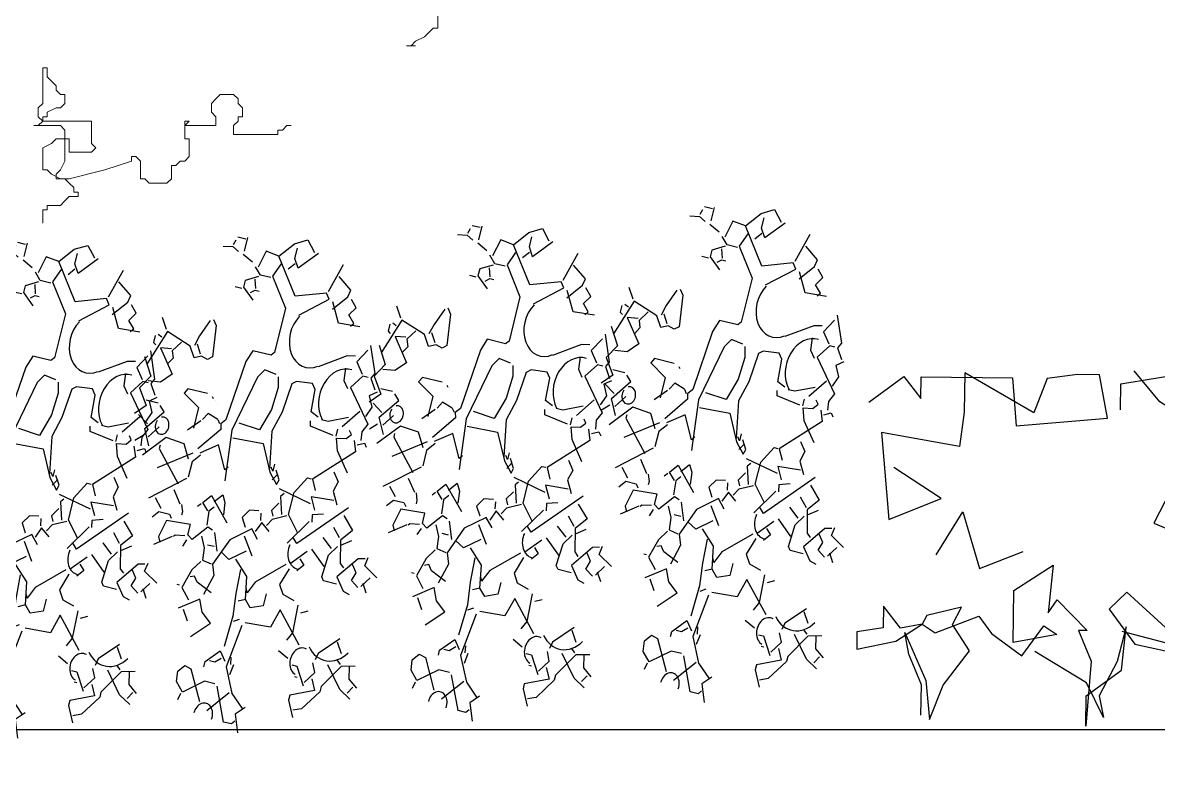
# Model space of a CAD drawing. Extents: x 941299 to 942979, y 2579300 to 2579597.
# Drawn here: x 942282.742 to 942286.926, y 2579501.579 to 2579504.308 of the extents above; entities that cross this region are included whole.
import ezdxf

# ---------------------------------------------------------------- set-up
doc = ezdxf.new("R2010")
doc.units = 0
doc.layers.get('0').update_dxf_attribs({"linetype": 'CONTINUOUS'})
doc.layers.add('fz', color=7, linetype='CONTINUOUS')

# ---------------------------------------------------------------- blocks, each defined once
blk = doc.blocks.new('LIM43')
at = {"color": 98}
for p, q in [((942284.4114, 2579500.6716), (942284.5407, 2579500.7657)), ((942284.5407, 2579500.7657), (942284.6036, 2579500.6849)), ((942284.6036, 2579500.6849), (942284.6047, 2579500.7649)), ((942284.6047, 2579500.7649), (942284.9407, 2579500.7603)), ((942284.7649, 2579500.7787), (942284.7629, 2579500.6348)), ((942285.019, 2579500.6313), (942284.7649, 2579500.7787)), ((942284.9407, 2579500.7603), (942284.9543, 2579500.5842)), ((942285.0687, 2579500.7585), (942285.019, 2579500.6313)), ((942285.1809, 2579500.773), (942285.0687, 2579500.7585)), ((942285.2609, 2579500.7719), (942285.1809, 2579500.773)), ((942285.2907, 2579500.6116), (942285.2609, 2579500.7719)), ((942285.3405, 2579500.7388), (942285.6132, 2579500.7831)), ((942285.4836, 2579500.6729), (942285.3891, 2579500.7861)), ((942285.8852, 2579500.7793), (942285.6127, 2579500.7511)), ((942285.6132, 2579500.7831), (942285.7721, 2579500.7009)), ((942286.0292, 2579500.7774), (942285.8828, 2579500.6035)), ((942285.9161, 2579500.699), (942285.8852, 2579500.7793)), ((942286.2023, 2579500.5672), (942286.0292, 2579500.7774)), ((942286.557, 2579500.7542), (942286.2685, 2579500.7261)), ((942286.331, 2579500.6134), (942286.397, 2579500.7564)), ((942286.397, 2579500.7564), (942286.7001, 2579500.6883)), ((942286.5706, 2579500.5781), (942286.557, 2579500.7542)), ((942286.8134, 2579500.7827), (942286.7487, 2579500.7356)), ((942286.9403, 2579500.701), (942286.8134, 2579500.7827)), ((942287.3732, 2579500.759), (942287.0532, 2579500.7634)), ((942287.0532, 2579500.7634), (942287.0666, 2579500.5713)), ((942287.2765, 2579500.7124), (942287.6612, 2579500.7551)), ((942287.4021, 2579500.5348), (942287.3732, 2579500.759)), ((942287.6612, 2579500.7551), (942287.7548, 2579500.5779)), ((942287.8214, 2579500.7689), (942288.0753, 2579500.6055)), ((942287.9946, 2579500.5587), (942288.0454, 2579500.7658)), ((942288.093, 2579500.7332), (942288.2057, 2579500.7796)), ((942288.2057, 2579500.7796), (942288.3497, 2579500.7777)), ((942288.3497, 2579500.7777), (942288.3321, 2579500.666)), ((942288.5252, 2579500.7433), (942288.7175, 2579500.7566)), ((942288.7175, 2579500.7566), (942288.6841, 2579500.6612)), ((942288.7804, 2579500.6758), (942288.8615, 2579500.7547)), ((942288.8615, 2579500.7547), (942288.9575, 2579500.7534)), ((942285.3392, 2579500.6429), (942285.3405, 2579500.7388)), ((942285.6127, 2579500.7511), (942285.6105, 2579500.5912)), ((942285.9794, 2579500.6501), (942286.1247, 2579500.7441)), ((942286.1247, 2579500.7441), (942286.331, 2579500.6134)), ((942286.2685, 2579500.7261), (942286.2023, 2579500.5672)), ((942287.2424, 2579500.5529), (942287.2765, 2579500.7124)), ((942287.8852, 2579500.752), (942287.8359, 2579500.6568)), ((942287.9812, 2579500.7507), (942287.8852, 2579500.752)), ((942287.9797, 2579500.6388), (942287.9812, 2579500.7507)), ((942288.0753, 2579500.6055), (942288.093, 2579500.7332)), ((942288.4757, 2579500.632), (942288.5252, 2579500.7433)), ((942289.2935, 2579500.7488), (942288.9412, 2579500.7376)), ((942288.9412, 2579500.7376), (942288.9873, 2579500.5931)), ((942288.9575, 2579500.7534), (942289.1335, 2579500.751)), ((942289.1335, 2579500.751), (942289.0999, 2579500.6395)), ((942289.1008, 2579500.7034), (942289.2935, 2579500.7488)), ((942285.6105, 2579500.5912), (942285.4836, 2579500.6729)), ((942285.7721, 2579500.7009), (942285.9161, 2579500.699)), ((942286.7001, 2579500.6883), (942286.5706, 2579500.5781)), ((942286.7463, 2579500.5597), (942286.8439, 2579500.6703)), ((942286.8439, 2579500.6703), (942286.923, 2579500.6053)), ((942287.0666, 2579500.5713), (942286.9403, 2579500.701)), ((942288.1886, 2579500.6999), (942288.1224, 2579500.5409)), ((942288.3313, 2579500.602), (942288.1886, 2579500.6999)), ((942288.7166, 2579500.6927), (942288.6024, 2579500.5344)), ((942288.9086, 2579500.6901), (942288.7166, 2579500.6927)), ((942288.8433, 2579500.595), (942288.7804, 2579500.6758)), ((942288.8586, 2579500.5469), (942288.9086, 2579500.6901)), ((942289.2602, 2579500.6533), (942289.1008, 2579500.7034)), ((942284.7629, 2579500.6348), (942284.7452, 2579500.5071)), ((942286.923, 2579500.6053), (942287.0359, 2579500.6677)), ((942287.0359, 2579500.6677), (942287.4835, 2579500.6296)), ((942287.4835, 2579500.6296), (942287.4819, 2579500.5177)), ((942287.6744, 2579500.547), (942287.5637, 2579500.6445)), ((942287.5637, 2579500.6445), (942287.766, 2579500.226)), ((942287.8359, 2579500.6568), (942287.6744, 2579500.547)), ((942287.9146, 2579500.5598), (942287.9797, 2579500.6388)), ((942288.3321, 2579500.666), (942288.4757, 2579500.632)), ((942288.5719, 2579500.6467), (942288.41, 2579500.505)), ((942288.6024, 2579500.5344), (942288.5719, 2579500.6467)), ((942288.6841, 2579500.6612), (942288.7626, 2579500.5482)), ((942289.0999, 2579500.6395), (942289.1306, 2579500.5431)), ((942289.2273, 2579500.5898), (942289.2602, 2579500.6533)), ((942284.9543, 2579500.5842), (942285.2907, 2579500.6116)), ((942285.8828, 2579500.6035), (942286.0081, 2579500.4099)), ((942288.41, 2579500.505), (942288.3313, 2579500.602)), ((942288.7626, 2579500.5482), (942288.8433, 2579500.595)), ((942288.9873, 2579500.5931), (942288.8586, 2579500.5469)), ((942289.1306, 2579500.5431), (942289.2273, 2579500.5898)), ((942284.7452, 2579500.5071), (942284.4578, 2579500.559)), ((942284.4578, 2579500.559), (942284.4855, 2579500.2389)), ((942286.0081, 2579500.4099), (942286.0583, 2579500.5691)), ((942287.7548, 2579500.5779), (942287.9146, 2579500.5598)), ((942288.1224, 2579500.5409), (942287.9946, 2579500.5587)), ((942287.4819, 2579500.5177), (942287.4021, 2579500.5348)), ((942284.6786, 2579500.3162), (942284.5041, 2579500.4305)), ((942287.5604, 2579500.4047), (942287.6571, 2579500.4513)), ((942287.6571, 2579500.4513), (942287.7362, 2579500.3863)), ((942288.1038, 2579500.3493), (942288.4089, 2579500.4251)), ((942288.4089, 2579500.4251), (942288.4071, 2579500.2972)), ((942285.5437, 2579500.3843), (942285.4615, 2579500.2255)), ((942287.6235, 2579500.3399), (942287.5604, 2579500.4047)), ((942287.7362, 2579500.3863), (942287.6875, 2579500.339)), ((942285.575, 2579500.3359), (942285.5275, 2579500.3685)), ((942285.6706, 2579500.3026), (942285.575, 2579500.3359)), ((942287.6218, 2579500.212), (942287.6235, 2579500.3399)), ((942288.2627, 2579500.2672), (942288.1038, 2579500.3493)), ((942288.3278, 2579500.3462), (942288.342, 2579500.2181)), ((942288.4071, 2579500.2972), (942288.3278, 2579500.3462)), ((942284.4855, 2579500.2389), (942284.6786, 2579500.3162)), ((942285.5411, 2579500.1925), (942285.6706, 2579500.3026)), ((942286.2148, 2579500.3112), (942286.1973, 2579500.1995)), ((942286.3271, 2579500.3256), (942286.2148, 2579500.3112)), ((942286.8369, 2579500.1588), (942286.9349, 2579500.3013)), ((942286.9349, 2579500.3013), (942287.0458, 2579500.2199)), ((942284.6597, 2579500.1086), (942284.7579, 2579500.2671)), ((942284.7579, 2579500.2671), (942284.8191, 2579500.0584)), ((942287.9341, 2579499.6481), (942288.2627, 2579500.2672)), ((942288.2627, 2579500.2672), (942288.0845, 2579500.1097)), ((942288.342, 2579500.2181), (942288.2627, 2579500.2672)), ((942289.0776, 2579500.1761), (942289.0789, 2579500.272)), ((942285.4615, 2579500.2255), (942285.5411, 2579500.1925)), ((942286.1973, 2579500.1995), (942286.118, 2579500.2485)), ((942287.0458, 2579500.2199), (942286.9971, 2579500.1726)), ((942287.766, 2579500.226), (942287.6218, 2579500.212)), ((942289.0623, 2579500.2243), (942288.9976, 2579500.1772)), ((942286.9971, 2579500.1726), (942287.0436, 2579500.06)), ((942287.1573, 2579500.1864), (942287.4613, 2579500.1822)), ((942287.233, 2579499.8656), (942287.1573, 2579500.1864)), ((942287.4613, 2579500.1822), (942287.3638, 2579500.0716)), ((942288.1643, 2579500.0927), (942288.2298, 2579500.2037)), ((942288.2298, 2579500.2037), (942288.2276, 2579500.0438)), ((942288.9976, 2579500.1772), (942289.0449, 2579500.1286)), ((942289.0449, 2579500.1286), (942289.0776, 2579500.1761)), ((942286.9631, 2579500.0291), (942286.8369, 2579500.1588)), ((942284.8191, 2579500.0584), (942284.98, 2579500.1202)), ((942288.0845, 2579500.1097), (942288.1316, 2579500.0451)), ((942288.2747, 2579499.9792), (942288.1643, 2579500.0927)), ((942284.946, 2579499.9767), (942285.0913, 2579500.0707)), ((942285.0913, 2579500.0707), (942285.0729, 2579499.8951)), ((942286.5138, 2579499.9393), (942286.3076, 2579500.0701)), ((942286.3076, 2579500.0701), (942286.3694, 2579499.9093)), ((942287.0436, 2579500.06), (942286.9794, 2579500.0449)), ((942287.3638, 2579500.0716), (942287.5999, 2579499.7806)), ((942288.1316, 2579500.0451), (942288.2747, 2579499.9792)), ((942286.5311, 2579500.035), (942286.2878, 2579499.7985)), ((942286.3694, 2579499.9093), (942286.5311, 2579500.035)), ((942288.6743, 2579499.9418), (942288.4194, 2579500.0252)), ((942288.4194, 2579500.0252), (942288.4337, 2579499.8971)), ((942284.9434, 2579499.7849), (942284.946, 2579499.9767)), ((942285.362, 2579499.9711), (942285.2971, 2579499.908)), ((942285.5043, 2579499.8412), (942285.362, 2579499.9711)), ((942286.0825, 2579499.9932), (942286.0652, 2579499.8975)), ((942286.2252, 2579499.8953), (942286.0825, 2579499.9932)), ((942284.4651, 2579499.9194), (942284.464, 2579499.8394)), ((942284.528, 2579499.8386), (942284.4651, 2579499.9194)), ((942285.0729, 2579499.8951), (942285.1056, 2579499.9426)), ((942285.1056, 2579499.9426), (942285.216, 2579499.8292)), ((942285.5376, 2579499.9367), (942285.5043, 2579499.8412)), ((942285.6787, 2579499.7269), (942285.5376, 2579499.9367)), ((942286.335, 2579499.7339), (942286.5138, 2579499.9393)), ((942286.7815, 2579499.6159), (942286.7376, 2579499.9203)), ((942287.9059, 2579499.9203), (942287.9839, 2579499.7753)), ((942288.0477, 2579499.7585), (942287.9059, 2579499.9203)), ((942288.7865, 2579499.9562), (942288.6743, 2579499.9418)), ((942288.7519, 2579499.7649), (942288.7705, 2579499.9565)), ((942288.8488, 2579499.8275), (942288.7865, 2579499.9562)), ((942289.0423, 2579499.9368), (942288.9781, 2579499.9216)), ((942288.9781, 2579499.9216), (942289.0073, 2579499.7134)), ((942289.0088, 2579499.8253), (942289.2985, 2579499.9492)), ((942289.1385, 2579499.9514), (942289.0423, 2579499.9368)), ((942289.2159, 2579499.7585), (942289.1385, 2579499.9514)), ((942289.2985, 2579499.9492), (942289.281, 2579499.8376)), ((942284.6247, 2579499.8852), (942284.6082, 2579499.8534)), ((942284.7531, 2579499.9154), (942284.6247, 2579499.8852)), ((942284.6558, 2579499.8208), (942284.8167, 2579499.8826)), ((942284.7202, 2579499.8519), (942284.7531, 2579499.9154)), ((942284.8167, 2579499.8826), (942284.8638, 2579499.818)), ((942285.2971, 2579499.908), (942285.3914, 2579499.7788)), ((942285.8409, 2579499.8846), (942285.8394, 2579499.7727)), ((942285.9514, 2579499.7711), (942285.8409, 2579499.8846)), ((942286.0465, 2579499.7059), (942286.2252, 2579499.8953)), ((942286.0652, 2579499.8975), (942286.2385, 2579499.7033)), ((942286.8645, 2579499.8386), (942287.0572, 2579499.8839)), ((942287.0572, 2579499.8839), (942287.1517, 2579499.7707)), ((942288.2883, 2579499.8032), (942288.3699, 2579499.914)), ((942288.3699, 2579499.914), (942288.4003, 2579499.8016)), ((942284.464, 2579499.8394), (942284.3678, 2579499.8248)), ((942284.5114, 2579499.7908), (942284.6082, 2579499.8534)), ((942284.6082, 2579499.8534), (942284.528, 2579499.8386)), ((942284.6082, 2579499.8534), (942284.6558, 2579499.8208)), ((942284.7829, 2579499.7551), (942284.7202, 2579499.8519)), ((942284.9747, 2579499.7365), (942285.0563, 2579499.8473)), ((942285.0563, 2579499.8473), (942285.1038, 2579499.8147)), ((942285.3603, 2579499.8432), (942285.3265, 2579499.7157)), ((942285.3421, 2579499.6835), (942285.3603, 2579499.8432)), ((942285.5354, 2579499.7768), (942285.6327, 2579499.8714)), ((942285.6327, 2579499.8714), (942285.7434, 2579499.774)), ((942286.4792, 2579499.7479), (942286.7047, 2579499.8568)), ((942286.6068, 2579499.7142), (942286.6409, 2579499.8736)), ((942286.6409, 2579499.8736), (942286.6394, 2579499.7617)), ((942286.7047, 2579499.8568), (942286.7034, 2579499.7609)), ((942286.8308, 2579499.7112), (942286.8645, 2579499.8386)), ((942287.1186, 2579499.6912), (942287.233, 2579499.8656)), ((942287.3447, 2579499.848), (942287.2163, 2579499.8178)), ((942287.3919, 2579499.7834), (942287.3447, 2579499.848)), ((942287.3765, 2579499.8316), (942287.4888, 2579499.8461)), ((942287.4888, 2579499.8461), (942287.4874, 2579499.7502)), ((942287.5999, 2579499.7806), (942287.7452, 2579499.8745)), ((942287.7452, 2579499.8745), (942287.6632, 2579499.7318)), ((942287.8883, 2579499.8086), (942288.0812, 2579499.8699)), ((942288.0812, 2579499.8699), (942288.1757, 2579499.7567)), ((942288.5932, 2579499.863), (942288.4001, 2579499.7856)), ((942288.6553, 2579499.7182), (942288.5932, 2579499.863)), ((942288.7837, 2579499.7484), (942288.817, 2579499.8439)), ((942288.8453, 2579499.5717), (942288.913, 2579499.8426)), ((942289.281, 2579499.8376), (942289.2159, 2579499.7585)), ((942284.3678, 2579499.8248), (942284.3669, 2579499.7608)), ((942284.5587, 2579499.7422), (942284.5438, 2579499.8224)), ((942284.5438, 2579499.8224), (942284.6214, 2579499.6454)), ((942284.8638, 2579499.818), (942284.9747, 2579499.7365)), ((942285.1038, 2579499.8147), (942284.9434, 2579499.7849)), ((942285.216, 2579499.8292), (942285.184, 2579499.8296)), ((942285.184, 2579499.8296), (942285.2305, 2579499.717)), ((942285.344, 2579499.8274), (942285.5354, 2579499.7768)), ((942286.2878, 2579499.7985), (942286.4792, 2579499.7479)), ((942286.4468, 2579499.7164), (942286.4001, 2579499.813)), ((942287.2163, 2579499.8178), (942287.1199, 2579499.7872)), ((942287.3741, 2579499.6558), (942287.3765, 2579499.8316)), ((942287.5346, 2579499.6856), (942287.5203, 2579499.8137)), ((942287.8857, 2579499.6168), (942287.8883, 2579499.8086)), ((942288.1757, 2579499.7567), (942288.2883, 2579499.8032)), ((942288.2855, 2579499.5953), (942288.3203, 2579499.8027)), ((942288.3203, 2579499.8027), (942288.2859, 2579499.6273)), ((942288.4003, 2579499.8016), (942288.5268, 2579499.688)), ((942288.6388, 2579499.6865), (942288.5763, 2579499.7992)), ((942288.5763, 2579499.7992), (942288.7019, 2579499.6216)), ((942288.9266, 2579499.6665), (942288.8488, 2579499.8275)), ((942289.054, 2579499.6168), (942289.0088, 2579499.8253)), ((942284.3669, 2579499.7608), (942284.5114, 2579499.7908)), ((942284.6852, 2579499.6286), (942284.7829, 2579499.7551)), ((942285.2134, 2579499.6373), (942285.0229, 2579499.7518)), ((942285.3914, 2579499.7788), (942285.6307, 2579499.7276)), ((942285.7434, 2579499.774), (942285.6787, 2579499.7269)), ((942285.7732, 2579499.6137), (942285.9514, 2579499.7711)), ((942285.8394, 2579499.7727), (942285.775, 2579499.7416)), ((942286.0621, 2579499.6737), (942285.9672, 2579499.7549)), ((942285.9672, 2579499.7549), (942286.0934, 2579499.6253)), ((942286.6394, 2579499.7617), (942286.5903, 2579499.6825)), ((942286.7034, 2579499.7609), (942286.751, 2579499.7282)), ((942286.863, 2579499.7267), (942286.9599, 2579499.7893)), ((942286.8924, 2579499.5344), (942286.9276, 2579499.7738)), ((942286.9276, 2579499.7738), (942286.9092, 2579499.5982)), ((942286.9599, 2579499.7893), (942286.975, 2579499.7252)), ((942287.1199, 2579499.7872), (942287.1186, 2579499.6912)), ((942287.1517, 2579499.7707), (942287.2463, 2579499.6735)), ((942287.4874, 2579499.7502), (942287.3919, 2579499.7834)), ((942287.9839, 2579499.7753), (942288.1104, 2579499.6617)), ((942288.1588, 2579499.693), (942288.0477, 2579499.7585)), ((942288.4001, 2579499.7856), (942288.1588, 2579499.693)), ((942288.7019, 2579499.6216), (942288.7519, 2579499.7649)), ((942289.246, 2579499.6142), (942289.2479, 2579499.7581)), ((942289.2479, 2579499.7581), (942289.2462, 2579499.6302)), ((942284.6052, 2579499.6296), (942284.5587, 2579499.7422)), ((942285.2305, 2579499.717), (942285.2112, 2579499.4775)), ((942285.3265, 2579499.7157), (942285.2608, 2579499.5887)), ((942285.6307, 2579499.7276), (942285.7092, 2579499.6146)), ((942285.775, 2579499.7416), (942286.0465, 2579499.7059)), ((942286.431, 2579499.7326), (942286.335, 2579499.7339)), ((942286.5259, 2579499.6514), (942286.431, 2579499.7326)), ((942286.5257, 2579499.6354), (942286.4468, 2579499.7164)), ((942286.5412, 2579499.6032), (942286.6068, 2579499.7142)), ((942286.751, 2579499.7282), (942286.863, 2579499.7267)), ((942286.8779, 2579499.6466), (942286.8308, 2579499.7112)), ((942286.975, 2579499.7252), (942286.8779, 2579499.6466)), ((942287.6154, 2579499.7484), (942287.7594, 2579499.7464)), ((942287.6632, 2579499.7318), (942287.6154, 2579499.7484)), ((942287.7594, 2579499.7464), (942287.7097, 2579499.6192)), ((942288.5268, 2579499.688), (942288.6553, 2579499.7182)), ((942288.8626, 2579499.6674), (942288.7837, 2579499.7484)), ((942289.0073, 2579499.7134), (942289.0057, 2579499.6015)), ((942285.2128, 2579499.5894), (942285.3421, 2579499.6835)), ((942286.0926, 2579499.5614), (942286.0621, 2579499.6737)), ((942286.2385, 2579499.7033), (942286.1101, 2579499.673)), ((942286.1101, 2579499.673), (942286.1246, 2579499.5609)), ((942286.5903, 2579499.6825), (942286.6041, 2579499.5224)), ((942287.2463, 2579499.6735), (942287.2282, 2579499.5139)), ((942287.7257, 2579499.619), (942287.5346, 2579499.6856)), ((942288.0466, 2579499.6786), (942287.9341, 2579499.6481)), ((942288.1086, 2579499.5338), (942288.0466, 2579499.6786)), ((942288.7173, 2579499.5735), (942288.6388, 2579499.6865)), ((942289.0057, 2579499.6015), (942288.9266, 2579499.6665)), ((942284.6037, 2579499.5177), (942284.6052, 2579499.6296)), ((942284.6214, 2579499.6454), (942284.6354, 2579499.5013)), ((942284.6354, 2579499.5013), (942284.6852, 2579499.6286)), ((942285.2757, 2579499.5086), (942285.2134, 2579499.6373)), ((942286.0934, 2579499.6253), (942286.0919, 2579499.5134)), ((942286.5561, 2579499.523), (942286.5257, 2579499.6354)), ((942286.6041, 2579499.5224), (942286.5259, 2579499.6514)), ((942287.213, 2579499.578), (942287.3741, 2579499.6558)), ((942288.1104, 2579499.6617), (942288.0939, 2579499.6299)), ((942288.0939, 2579499.6299), (942288.124, 2579499.4856)), ((942288.2859, 2579499.6273), (942288.1086, 2579499.5338)), ((942289.2462, 2579499.6302), (942289.1971, 2579499.5509)), ((942285.2112, 2579499.4775), (942285.2128, 2579499.5894)), ((942285.2608, 2579499.5887), (942285.2757, 2579499.5086)), ((942285.7092, 2579499.6146), (942285.7232, 2579499.4705)), ((942285.7243, 2579499.5504), (942285.7732, 2579499.6137)), ((942286.5879, 2579499.5066), (942286.5412, 2579499.6032)), ((942286.8766, 2579499.5506), (942286.7815, 2579499.6159)), ((942286.9092, 2579499.5982), (942286.9715, 2579499.4694)), ((942287.7097, 2579499.6192), (942287.7717, 2579499.4745)), ((942287.7246, 2579499.5391), (942287.7257, 2579499.619)), ((942287.7566, 2579499.5386), (942287.8857, 2579499.6168)), ((942288.1244, 2579499.5176), (942288.2855, 2579499.5953)), ((942289.2453, 2579499.5662), (942289.054, 2579499.6168)), ((942289.164, 2579499.4714), (942289.246, 2579499.6142)), ((942285.7232, 2579499.4705), (942285.7243, 2579499.5504)), ((942286.1397, 2579499.4968), (942286.0926, 2579499.5614)), ((942286.1246, 2579499.5609), (942286.1397, 2579499.4968)), ((942286.9715, 2579499.4694), (942286.8766, 2579499.5506)), ((942287.2595, 2579499.4655), (942287.213, 2579499.578)), ((942288.6995, 2579499.4458), (942288.7173, 2579499.5735)), ((942288.7484, 2579499.5091), (942288.8453, 2579499.5717)), ((942289.1971, 2579499.5509), (942289.148, 2579499.4716)), ((942289.2438, 2579499.4543), (942289.2453, 2579499.5662)), ((942286.9395, 2579499.4698), (942286.8924, 2579499.5344)), ((942287.2282, 2579499.5139), (942287.1473, 2579499.451)), ((942287.7555, 2579499.4587), (942287.7246, 2579499.5391)), ((942287.7717, 2579499.4745), (942287.7566, 2579499.5386)), ((942288.124, 2579499.4856), (942288.1244, 2579499.5176)), ((942288.7473, 2579499.4291), (942288.7484, 2579499.5091)), ((942287.1473, 2579499.451), (942287.2595, 2579499.4655)), ((942289.148, 2579499.4716), (942289.2438, 2579499.4543))]:
    blk.add_line(p, q, dxfattribs=at)
blk = doc.blocks.new('tulia')
at = {"color": 3, "lineweight": 0}
for p, q in [((195.098, 255.69), (195.098, 255.392)), ((195.098, 255.392), (195.157, 255.392)), ((195.157, 255.392), (195.217, 255.332)), ((195.217, 255.332), (195.277, 255.273)), ((195.277, 255.273), (195.396, 255.213)), ((195.396, 255.213), (195.456, 255.153)), ((195.516, 255.153), (195.396, 255.153)), ((195.456, 255.153), (195.516, 255.153)), ((200.293, 254.676), (200.353, 254.735)), ((200.353, 254.735), (200.353, 254.855)), ((200.353, 254.855), (200.413, 254.855)), ((200.413, 254.855), (200.413, 254.377)), ((200.234, 254.616), (200.293, 254.676)), ((200.234, 254.556), (200.234, 254.616)), ((197.785, 254.437), (197.845, 254.497)), ((197.785, 254.377), (197.785, 254.437)), ((197.845, 254.497), (198.024, 254.497)), ((198.024, 254.497), (198.084, 254.437)), ((198.084, 254.437), (198.143, 254.377)), ((200.114, 254.377), (200.114, 254.497)), ((200.114, 254.497), (200.174, 254.497)), ((200.174, 254.497), (200.234, 254.556)), ((197.725, 254.318), (197.785, 254.377)), ((197.725, 254.198), (197.725, 254.318)), ((198.143, 254.258), (198.084, 254.198)), ((198.143, 254.377), (198.143, 254.258)), ((200.174, 254.318), (200.114, 254.377)), ((200.234, 254.318), (200.174, 254.318)), ((200.353, 254.258), (200.234, 254.318)), ((200.353, 254.198), (200.353, 254.258)), ((200.413, 254.377), (200.473, 254.318)), ((200.473, 254.318), (200.473, 254.198)), ((197.785, 254.198), (197.725, 254.198)), ((197.785, 254.139), (197.785, 254.198)), ((197.845, 254.079), (197.785, 254.139)), ((198.084, 254.198), (198.084, 254.079)), ((198.502, 254.079), (198.442, 254.139)), ((198.442, 254.139), (198.502, 254.139)), ((198.502, 254.139), (198.502, 253.9)), ((200.413, 254.139), (199.756, 254.139)), ((199.756, 254.139), (199.756, 253.84)), ((200.413, 254.198), (200.353, 254.198)), ((200.413, 254.139), (200.413, 254.198)), ((200.473, 254.198), (200.413, 254.139)), ((200.473, 254.079), (200.413, 254.139)), ((197.068, 254.079), (197.128, 254.079)), ((197.128, 254.079), (197.188, 254.019)), ((197.188, 254.019), (197.248, 254.019)), ((197.248, 254.019), (197.248, 253.96)), ((197.248, 253.96), (197.845, 253.96)), ((197.845, 253.96), (197.845, 254.079)), ((198.084, 254.079), (198.502, 254.079)), ((200.114, 254.019), (200.174, 254.079)), ((200.114, 253.602), (200.114, 254.019)), ((200.174, 254.079), (200.532, 254.079)), ((200.532, 254.079), (200.473, 254.079)), ((198.502, 253.9), (198.442, 253.9)), ((198.442, 253.9), (198.442, 253.661)), ((199.756, 253.84), (199.696, 253.781)), ((200.055, 253.721), (200.055, 253.9)), ((200.055, 253.9), (200.234, 253.9)), ((200.234, 253.9), (200.293, 253.84)), ((200.293, 253.84), (200.413, 253.781)), ((198.442, 253.661), (198.502, 253.602)), ((199.099, 253.602), (199.159, 253.661)), ((199.159, 253.661), (199.218, 253.661)), ((199.218, 253.661), (199.218, 253.602)), ((199.696, 253.781), (199.756, 253.721)), ((199.756, 253.721), (200.055, 253.721)), ((200.413, 253.781), (200.413, 253.482)), ((198.502, 253.602), (198.562, 253.602)), ((198.562, 253.602), (198.621, 253.542)), ((198.621, 253.542), (198.681, 253.542)), ((198.681, 253.542), (198.681, 253.363)), ((199.099, 253.363), (199.099, 253.602)), ((199.218, 253.602), (199.577, 253.482)), ((200.174, 253.482), (200.114, 253.602)), ((198.681, 253.363), (198.741, 253.303)), ((198.98, 253.303), (199.039, 253.363)), ((199.039, 253.363), (199.099, 253.363)), ((199.577, 253.482), (200.055, 253.363)), ((200.055, 253.363), (200.234, 253.363)), ((200.114, 253.363), (200.055, 253.303)), ((200.174, 253.363), (200.114, 253.363)), ((200.234, 253.423), (200.174, 253.482)), ((200.293, 253.423), (200.174, 253.363)), ((200.234, 253.363), (200.234, 253.423)), ((200.353, 253.482), (200.293, 253.423)), ((200.413, 253.482), (200.353, 253.482)), ((198.741, 253.303), (198.98, 253.303)), ((200.055, 253.303), (199.995, 253.244)), ((199.995, 253.244), (199.995, 253.184)), ((199.995, 253.184), (199.935, 253.184)), ((199.935, 253.184), (199.935, 253.124)), ((199.935, 253.124), (200.055, 253.124)), ((200.055, 253.124), (200.114, 253.065)), ((200.114, 253.065), (200.174, 253.005)), ((200.174, 253.005), (200.353, 253.005)), ((200.353, 253.005), (200.353, 252.945)), ((200.353, 252.945), (200.413, 252.945)), ((200.413, 252.945), (200.413, 252.766))]:
    blk.add_line(p, q, dxfattribs=at)
blk = doc.blocks.new('tuli')
at = {"color": 3}
blk.add_blockref('tulia', (-25.998, 9.206), dxfattribs=at)
blk = doc.blocks.new('A$C3DF60D46')
at = {"color": 3}
for p, q in [((1024.4667, 897.466701), (1007.5334, 867.833351)), ((1024.4667, 884.766701), (1041.40005, 872.066701)), ((1054.10005, 884.766701), (1037.1667, 846.666701)), ((753.5334, 876.300001), (732.3667, 829.733351)), ((757.7667, 855.133351), (783.1667, 833.966701)), ((795.8667, 855.133351), (774.70005, 838.200001)), ((973.6667, 876.300001), (982.1334, 833.966701)), ((1007.5334, 867.833351), (977.90005, 859.366701)), ((732.3667, 829.733351), (711.20005, 833.966701)), ((715.43335, 825.500001), (719.6667, 804.333351)), ((787.40005, 825.500001), (774.70005, 800.100001)), ((952.50005, 825.500001), (927.10005, 804.333351)), ((977.90005, 829.733351), (969.4334, 817.033351)), ((982.1334, 833.966701), (1041.40005, 787.400001)), ((1037.1667, 846.666701), (986.3667, 791.633351)), ((719.6667, 804.333351), (774.70005, 753.533351)), ((753.5334, 808.566701), (736.60005, 791.633351)), ((774.70005, 800.100001), (753.5334, 808.566701)), ((804.3334, 783.166701), (808.5667, 804.333351)), ((918.6334, 808.566701), (965.20005, 753.533351)), ((681.5667, 770.466701), (698.50005, 740.833351)), ((774.70005, 753.533351), (804.3334, 783.166701)), ((1028.70005, 753.533351), (1054.10005, 770.466701)), ((1041.40005, 787.400001), (1054.10005, 787.400001)), ((1054.10005, 787.400001), (1104.90005, 745.066701)), ((1054.10005, 770.466701), (1079.50005, 698.500001)), ((444.50005, 736.600001), (452.9667, 745.066701)), ((626.53335, 728.133351), (656.1667, 766.233351)), ((656.1667, 766.233351), (685.80005, 736.600001)), ((685.80005, 736.600001), (740.83335, 753.533351)), ((740.83335, 753.533351), (749.30005, 766.233351)), ((791.6334, 757.766701), (791.6334, 715.433351)), ((965.20005, 753.533351), (982.1334, 749.300001)), ((1011.7667, 757.766701), (990.60005, 745.066701)), ((1041.40005, 732.366701), (1011.7667, 757.766701)), ((1104.90005, 745.066701), (1113.3667, 719.666701)), ((211.6667, 681.566701), (275.1667, 715.433351)), ((275.1667, 715.433351), (287.8667, 706.966701)), ((287.8667, 706.966701), (313.2667, 728.133351)), ((317.50005, 736.600001), (330.20005, 715.433351)), ((321.73335, 651.933351), (397.93335, 732.366701)), ((330.20005, 715.433351), (355.60005, 732.366701)), ((355.60005, 732.366701), (381.00005, 719.666701)), ((397.93335, 732.366701), (419.10005, 719.666701)), ((419.10005, 719.666701), (440.2667, 723.900001)), ((452.9667, 715.433351), (444.50005, 736.600001)), ((444.50005, 702.733351), (469.90005, 715.433351)), ((469.90005, 715.433351), (558.80005, 605.366701)), ((605.3667, 736.600001), (719.6667, 605.366701)), ((681.5667, 732.366701), (660.40005, 706.966701)), ((711.20005, 715.433351), (690.03335, 681.566701)), ((728.13335, 711.200001), (702.73335, 732.366701)), ((791.6334, 715.433351), (783.1667, 706.966701)), ((1007.5334, 698.500001), (1049.8667, 732.366701)), ((1092.20005, 698.500001), (1130.30005, 723.900001)), ((287.8667, 698.500001), (287.8667, 681.566701)), ((372.53335, 698.500001), (419.10005, 656.166701)), ((431.80005, 690.033351), (423.33335, 681.566701)), ((444.50005, 677.333351), (431.80005, 690.033351)), ((524.93335, 706.966701), (478.3667, 660.400001)), ((575.73335, 677.333351), (605.3667, 698.500001)), ((757.7667, 706.966701), (723.90005, 656.166701)), ((783.1667, 706.966701), (728.13335, 711.200001)), ((872.0667, 690.033351), (880.5334, 668.866701)), ((956.7334, 690.033351), (884.7667, 605.366701)), ((1007.5334, 681.566701), (1007.5334, 698.500001)), ((1032.9334, 698.500001), (1032.9334, 706.966701)), ((1079.50005, 698.500001), (1092.20005, 698.500001)), ((224.3667, 677.333351), (258.23335, 651.933351)), ((258.23335, 651.933351), (283.63335, 677.333351)), ((287.8667, 681.566701), (321.73335, 651.933351)), ((393.70005, 668.866701), (414.8667, 609.600001)), ((448.73335, 647.700001), (444.50005, 677.333351)), ((478.3667, 660.400001), (448.73335, 647.700001)), ((529.1667, 664.633351), (550.33335, 685.800001)), ((550.33335, 685.800001), (575.73335, 677.333351)), ((596.90005, 685.800001), (601.13335, 613.833351)), ((635.00005, 664.633351), (643.4667, 630.766701)), ((931.3334, 660.400001), (863.60005, 656.166701)), ((952.50005, 647.700001), (931.3334, 660.400001)), ((994.8334, 664.633351), (982.1334, 630.766701)), ((173.5667, 635.000001), (177.8, 567.266701)), ((245.53335, 643.466701), (249.7667, 618.066701)), ((309.03335, 626.533351), (325.9667, 643.466701)), ((427.5667, 643.466701), (444.50005, 643.466701)), ((444.50005, 635.000001), (436.03335, 558.800001)), ((601.13335, 613.833351), (630.7667, 635.000001)), ((643.4667, 630.766701), (660.40005, 635.000001)), ((732.3667, 643.466701), (770.4667, 601.133351)), ((753.5334, 626.533351), (766.2334, 643.466701)), ((766.2334, 643.466701), (783.1667, 626.533351)), ((846.6667, 601.133351), (855.1334, 639.233351)), ((131.23335, 609.600001), (114.3, 588.433351)), ((152.4, 592.666701), (131.23335, 609.600001)), ((169.33335, 613.833351), (152.4, 592.666701)), ((177.8, 605.366701), (169.33335, 613.833351)), ((249.7667, 618.066701), (292.10005, 537.633351)), ((279.40005, 622.300001), (309.03335, 626.533351)), ((414.8667, 609.600001), (414.8667, 588.433351)), ((558.80005, 605.366701), (584.20005, 622.300001)), ((618.0667, 618.066701), (601.13335, 512.233351)), ((723.90005, 575.733351), (660.40005, 626.533351)), ((719.6667, 605.366701), (706.9667, 588.433351)), ((884.7667, 605.366701), (931.3334, 588.433351)), ((93.13335, 579.966701), (67.73335, 533.400001)), ((110.0667, 575.733351), (93.13335, 579.966701)), ((558.80005, 588.433351), (558.80005, 601.133351)), ((601.13335, 558.800001), (558.80005, 588.433351)), ((694.2667, 601.133351), (656.1667, 558.800001)), ((774.70005, 588.433351), (833.9667, 508.000001)), ((783.1667, 601.133351), (825.50005, 584.200001)), ((825.50005, 584.200001), (846.6667, 601.133351)), ((931.3334, 588.433351), (935.5667, 508.000001)), ((148.1667, 537.633351), (110.0667, 575.733351)), ((177.8, 567.266701), (131.23335, 533.400001)), ((402.1667, 550.333351), (347.13335, 546.100001)), ((410.63335, 575.733351), (402.1667, 550.333351)), ((436.03335, 558.800001), (423.33335, 554.566701)), ((656.1667, 558.800001), (601.13335, 558.800001)), ((660.40005, 554.566701), (677.33335, 512.233351)), ((855.1334, 550.333351), (884.7667, 550.333351)), ((884.7667, 550.333351), (897.4667, 512.233351)), ((1109.1334, 520.700001), (1138.7667, 563.033351)), ((1134.5334, 571.500001), (1155.70005, 546.100001)), ((1155.70005, 546.100001), (1198.0334, 567.266701)), ((1172.6334, 550.333351), (1181.10005, 541.866701)), ((38.1, 537.633351), (110.0667, 512.233351)), ((347.13335, 546.100001), (334.43335, 533.400001)), ((334.43335, 533.400001), (338.6667, 482.600001)), ((609.60005, 529.166701), (618.0667, 520.700001)), ((618.0667, 520.700001), (660.40005, 537.633351)), ((1181.10005, 541.866701), (1181.10005, 516.466701)), ((127, 520.700001), (114.3, 508.000001)), ((114.3, 508.000001), (139.7, 414.866651)), ((182.03335, 440.266701), (127, 520.700001)), ((579.9667, 503.766701), (558.80005, 486.833351)), ((567.2667, 469.900001), (592.6667, 499.533351)), ((567.2667, 495.300001), (584.20005, 482.600001)), ((592.6667, 499.533351), (579.9667, 503.766701)), ((635.00005, 520.700001), (656.1667, 503.766701)), ((656.1667, 503.766701), (668.8667, 512.233351)), ((677.33335, 512.233351), (694.2667, 499.533351)), ((706.9667, 512.233351), (690.03335, 482.600001)), ((833.9667, 508.000001), (863.60005, 491.066701)), ((897.4667, 512.233351), (880.5334, 491.066701)), ((944.0334, 499.533351), (1049.8667, 482.600001)), ((1041.40005, 495.300001), (1024.4667, 491.066701)), ((1041.40005, 503.766701), (1066.80005, 499.533351)), ((1049.8667, 482.600001), (1109.1334, 520.700001)), ((1181.10005, 516.466701), (1100.6667, 469.900001)), ((1109.1334, 512.233351), (1164.1667, 457.200001)), ((338.6667, 482.600001), (347.13335, 469.900001)), ((347.13335, 469.900001), (419.10005, 461.433351)), ((503.7667, 427.566701), (567.2667, 469.900001)), ((546.10005, 478.366701), (563.03335, 478.366701)), ((563.03335, 478.366701), (554.5667, 469.900001)), ((685.80005, 478.366701), (668.8667, 474.133351)), ((690.03335, 482.600001), (715.43335, 469.900001)), ((732.3667, 482.600001), (711.20005, 457.200001)), ((774.70005, 478.366701), (732.3667, 440.266701)), ((825.50005, 478.366701), (791.6334, 431.800001)), ((880.5334, 491.066701), (825.50005, 478.366701)), ((863.60005, 491.066701), (855.1334, 486.833351)), ((880.5334, 491.066701), (889.00005, 469.900001)), ((931.3334, 486.833351), (939.80005, 469.900001)), ((1016.00005, 452.966701), (1037.1667, 474.133351)), ((0, 410.633351), (25.4, 440.266701)), ((25.4, 452.966701), (71.9667, 402.166651)), ((419.10005, 461.433351), (469.90005, 444.500001)), ((469.90005, 444.500001), (558.80005, 465.666701)), ((664.63335, 465.666701), (668.8667, 436.033351)), ((711.20005, 457.200001), (749.30005, 397.933351)), ((766.2334, 457.200001), (795.8667, 410.633351)), ((812.80005, 452.966701), (872.0667, 457.200001)), ((872.0667, 457.200001), (927.10005, 465.666701)), ((927.10005, 465.666701), (1003.30005, 461.433351)), ((1049.8667, 414.866651), (1016.00005, 452.966701)), ((1032.9334, 461.433351), (1045.6334, 444.500001)), ((1045.6334, 444.500001), (1045.6334, 427.566701)), ((1096.4334, 461.433351), (1096.4334, 427.566701)), ((139.7, 414.866651), (55.03335, 334.433351)), ((334.43335, 414.866651), (330.20005, 376.766651)), ((338.6667, 423.333351), (364.0667, 431.800001)), ((364.0667, 431.800001), (419.10005, 427.566701)), ((419.10005, 427.566701), (474.13335, 406.400001)), ((508.00005, 330.200001), (503.7667, 427.566701)), ((668.8667, 436.033351), (690.03335, 419.100001)), ((690.03335, 419.100001), (711.20005, 436.033351)), ((1062.5667, 414.866651), (1049.8667, 414.866651)), ((1075.2667, 376.766651), (1147.2334, 427.566701)), ((1096.4334, 427.566701), (1134.5334, 368.300001)), ((16.93335, 372.533351), (0, 410.633351)), ((50.8, 385.233351), (25.4, 385.233351)), ((71.9667, 402.166651), (50.8, 385.233351)), ((63.5, 389.466651), (80.43335, 372.533351)), ((105.83335, 330.200001), (173.5667, 393.700001)), ((173.5667, 393.700001), (283.63335, 393.700001)), ((283.63335, 393.700001), (292.10005, 385.233351)), ((292.10005, 385.233351), (292.10005, 325.966651)), ((474.13335, 406.400001), (469.90005, 338.666651)), ((749.30005, 397.933351), (817.0334, 364.066651)), ((795.8667, 410.633351), (783.1667, 381.000001)), ((956.7334, 402.166651), (935.5667, 368.300001)), ((999.0667, 351.366651), (956.7334, 402.166651)), ((55.03335, 334.433351), (16.93335, 372.533351)), ((330.20005, 376.766651), (351.3667, 359.833351)), ((351.3667, 359.833351), (491.0667, 321.733351)), ((656.1667, 309.033351), (711.20005, 376.766651)), ((664.63335, 355.600001), (694.2667, 359.833351)), ((783.1667, 368.300001), (740.83335, 347.133351)), ((812.80005, 330.200001), (817.0334, 359.833351)), ((817.0334, 364.066651), (842.4334, 376.766651)), ((842.4334, 376.766651), (893.2334, 359.833351)), ((884.7667, 381.000001), (867.8334, 330.200001)), ((935.5667, 368.300001), (905.9334, 351.366651)), ((1071.0334, 355.600001), (1075.2667, 376.766651)), ((1134.5334, 368.300001), (1113.3667, 342.900001)), ((1138.7667, 364.066651), (1155.70005, 359.833351)), ((55.03335, 334.433351), (50.8, 292.100001)), ((71.9667, 347.133351), (105.83335, 330.200001)), ((491.0667, 321.733351), (613.83335, 338.666651)), ((588.43335, 330.200001), (533.40005, 292.100001)), ((579.9667, 338.666651), (588.43335, 330.200001)), ((647.70005, 342.900001), (664.63335, 355.600001)), ((668.8667, 321.733351), (647.70005, 342.900001)), ((736.60005, 338.666651), (732.3667, 321.733351)), ((774.70005, 355.600001), (774.70005, 334.433351)), ((783.1667, 325.966651), (812.80005, 330.200001)), ((867.8334, 330.200001), (855.1334, 317.500001)), ((905.9334, 351.366651), (939.80005, 292.100001)), ((965.20005, 330.200001), (939.80005, 309.033351)), ((1087.9667, 338.666651), (1071.0334, 355.600001)), ((1113.3667, 342.900001), (1087.9667, 338.666651)), ((110.0667, 325.966651), (110.0667, 292.100001)), ((292.10005, 325.966651), (321.73335, 313.266651)), ((321.73335, 313.266651), (469.90005, 296.333351)), ((677.33335, 287.866651), (656.1667, 309.033351)), ((694.2667, 309.033351), (677.33335, 287.866651)), ((681.5667, 325.966651), (694.2667, 313.266651)), ((694.2667, 313.266651), (728.13335, 317.500001)), ((732.3667, 321.733351), (770.4667, 283.633351)), ((757.7667, 309.033351), (783.1667, 325.966651)), ((817.0334, 325.966651), (842.4334, 304.800001)), ((842.4334, 304.800001), (889.00005, 287.866651)), ((855.1334, 317.500001), (859.3667, 304.800001)), ((889.00005, 287.866651), (914.40005, 317.500001)), ((50.8, 292.100001), (93.13335, 279.400001)), ((110.0667, 292.100001), (93.13335, 270.933351)), ((114.3, 287.866651), (131.23335, 249.766651)), ((143.93335, 287.866651), (122.7667, 279.400001)), ((148.1667, 287.866651), (148.1667, 300.566651)), ((148.1667, 249.766651), (173.5667, 287.866651)), ((156.63335, 275.166651), (148.1667, 287.866651)), ((469.90005, 296.333351), (482.60005, 283.633351)), ((474.13335, 270.933351), (482.60005, 279.400001)), ((482.60005, 283.633351), (495.30005, 287.866651)), ((495.30005, 287.866651), (554.5667, 232.833351)), ((533.40005, 292.100001), (563.03335, 241.300001)), ((681.5667, 283.633351), (690.03335, 275.166651)), ((770.4667, 283.633351), (762.00005, 266.700001)), ((884.7667, 279.400001), (884.7667, 270.933351)), ((84.6667, 258.233351), (71.9667, 224.366651)), ((131.23335, 249.766651), (148.1667, 249.766651)), ((431.80005, 249.766651), (431.80005, 249.766651)), ((436.03335, 258.233351), (436.03335, 258.233351)), ((474.13335, 270.933351), (465.6667, 237.066651)), ((736.60005, 266.700001), (740.83335, 190.500001)), ((762.00005, 266.700001), (736.60005, 266.700001)), ((766.2334, 258.233351), (770.4667, 228.600001)), ((774.70005, 266.700001), (791.6334, 258.233351)), ((29.63335, 224.366651), (63.5, 224.366651)), ((33.8667, 220.133351), (33.8667, 194.733351)), ((152.4, 245.533351), (152.4, 224.366651)), ((419.10005, 220.133351), (419.10005, 156.633351)), ((423.33335, 237.066651), (427.5667, 241.300001)), ((465.6667, 237.066651), (482.60005, 224.366651)), ((486.83335, 220.133351), (516.4667, 186.266651)), ((554.5667, 241.300001), (554.5667, 241.300001)), ((558.80005, 228.600001), (558.80005, 228.600001)), ((567.2667, 245.533351), (588.43335, 224.366651)), ((567.2667, 220.133351), (622.30005, 122.766651)), ((588.43335, 224.366651), (626.53335, 224.366651)), ((630.7667, 220.133351), (698.50005, 118.533351)), ((694.2667, 220.133351), (664.63335, 190.500001)), ((694.2667, 224.366651), (711.20005, 232.833351)), ((711.20005, 232.833351), (719.6667, 232.833351)), ((770.4667, 228.600001), (774.70005, 224.366651)), ((774.70005, 220.133351), (804.3334, 169.333351)), ((59.2667, 186.266651), (67.73335, 207.433351)), ((241.30005, 182.033351), (254.00005, 194.733351)), ((254.00005, 194.733351), (330.20005, 207.433351)), ((330.20005, 207.433351), (338.6667, 194.733351)), ((338.6667, 194.733351), (334.43335, 173.566651)), ((431.80005, 148.166651), (457.20005, 203.200001)), ((457.20005, 203.200001), (508.00005, 203.200001)), ((584.20005, 211.666651), (550.33335, 186.266651)), ((575.73335, 114.300001), (647.70005, 198.966651)), ((723.90005, 194.733351), (732.3667, 203.200001)), ((723.90005, 160.866651), (723.90005, 194.733351)), ((42.33335, 190.500001), (55.03335, 186.266651)), ((63.5, 156.633351), (59.2667, 186.266651)), ((245.53335, 173.566651), (287.8667, 152.400001)), ((330.20005, 169.333351), (309.03335, 152.400001)), ((334.43335, 173.566651), (342.90005, 152.400001)), ((550.33335, 186.266651), (546.10005, 127.000001)), ((715.43335, 165.100001), (694.2667, 139.700001)), ((740.83335, 190.500001), (783.1667, 177.800001)), ((783.1667, 177.800001), (795.8667, 186.266651)), ((287.8667, 152.400001), (313.2667, 143.933351)), ((342.90005, 152.400001), (317.50005, 131.233351)), ((419.10005, 156.633351), (431.80005, 148.166651)), ((740.83335, 143.933351), (723.90005, 160.866651)), ((317.50005, 131.233351), (296.33335, 50.800001)), ((546.10005, 127.000001), (601.13335, 67.733351)), ((567.2667, 114.300001), (575.73335, 114.300001)), ((313.2667, 101.600001), (338.6667, 80.433351)), ((338.6667, 42.333351), (393.70005, 97.366651)), ((338.6667, 80.433351), (355.60005, 88.900001)), ((355.60005, 88.900001), (372.53335, 76.200001)), ((393.70005, 97.366651), (419.10005, 67.733351)), ((486.83335, 101.600001), (474.13335, 84.666651)), ((537.63335, 55.033351), (486.83335, 101.600001)), ((524.93335, 97.366651), (554.5667, 71.966651)), ((334.43335, 76.200001), (338.6667, 42.333351)), ((419.10005, 67.733351), (423.33335, 29.633351)), ((469.90005, 76.200001), (469.90005, 38.100001)), ((524.93335, 59.266651), (508.00005, 25.400001)), ((575.73335, 80.433351), (537.63335, 55.033351)), ((554.5667, 55.033351), (571.50005, 33.866651)), ((292.10005, 46.566651), (266.70005, 25.400001)), ((296.33335, 50.800001), (385.23335, 12.700001)), ((313.2667, 38.100001), (309.03335, 25.400001)), ((368.30005, 0.000001), (410.63335, 33.866651)), ((410.63335, 33.866651), (444.50005, 8.466651)), ((444.50005, 8.466651), (482.60005, 42.333351)), ((482.60005, 42.333351), (508.00005, 12.700001)), ((313.2667, 16.933351), (330.20005, 16.933351)), ((330.20005, 16.933351), (334.43335, 25.400001))]:
    blk.add_line(p, q, dxfattribs=at)
for centre, radius, start, end in [((893.2334, 778.933351), 84.66665, 316.84761, 50.906141), ((994.8334, 706.966701), 33.86665, 165.963757, 347.471192), ((355.60005, 639.233351), 76.2, 177.137595, 319.398705), ((736.60005, 626.533351), 42.33335, 255.963757, 0), ((228.60005, 499.533351), 71.96665, 231.842773, 30.963757), ((1176.8667, 448.733351), 29.63335, 81.869898, 270), ((520.70005, 105.833351), 21.16665, 243.434949, 201.801409)]:
    blk.add_arc(centre, radius, start, end, dxfattribs=at)

msp = doc.modelspace()

# ---------------------------------------------------------------- linework, layer by layer
msp.add_line((942290.64392, 2579501.70172), (942271.6667, 2579501.70172))

# ---------------------------------------------------------------- block references
at = {"color": 1, "lineweight": 0, "xscale": -0.2738191591342911, "yscale": 0.2738191592507064, "zscale": 0.2738191591392415}
msp.add_blockref('tuli', (942330.57403, 2579431.83659), dxfattribs=at)
at = {"color": 7, "linetype": 'Continuous', "extrusion": (0, 0, -1), "xscale": -0.001523437107119158, "yscale": 0.001171874813735485, "zscale": -0.0015234375, "rotation": 103.8652262780957}
for p in [(-942285.04499, 2579503.73454), (-942284.18957, 2579503.66501), (-942282.51473, 2579503.60296), (-942283.32557, 2579503.62298)]:
    msp.add_blockref('A$C3DF60D46', p, dxfattribs=at)
at = {"layer": 'fz'}
msp.add_blockref('LIM43', (1.44804, 2.23873), dxfattribs=at)

doc.saveas('drawing.dxf')
